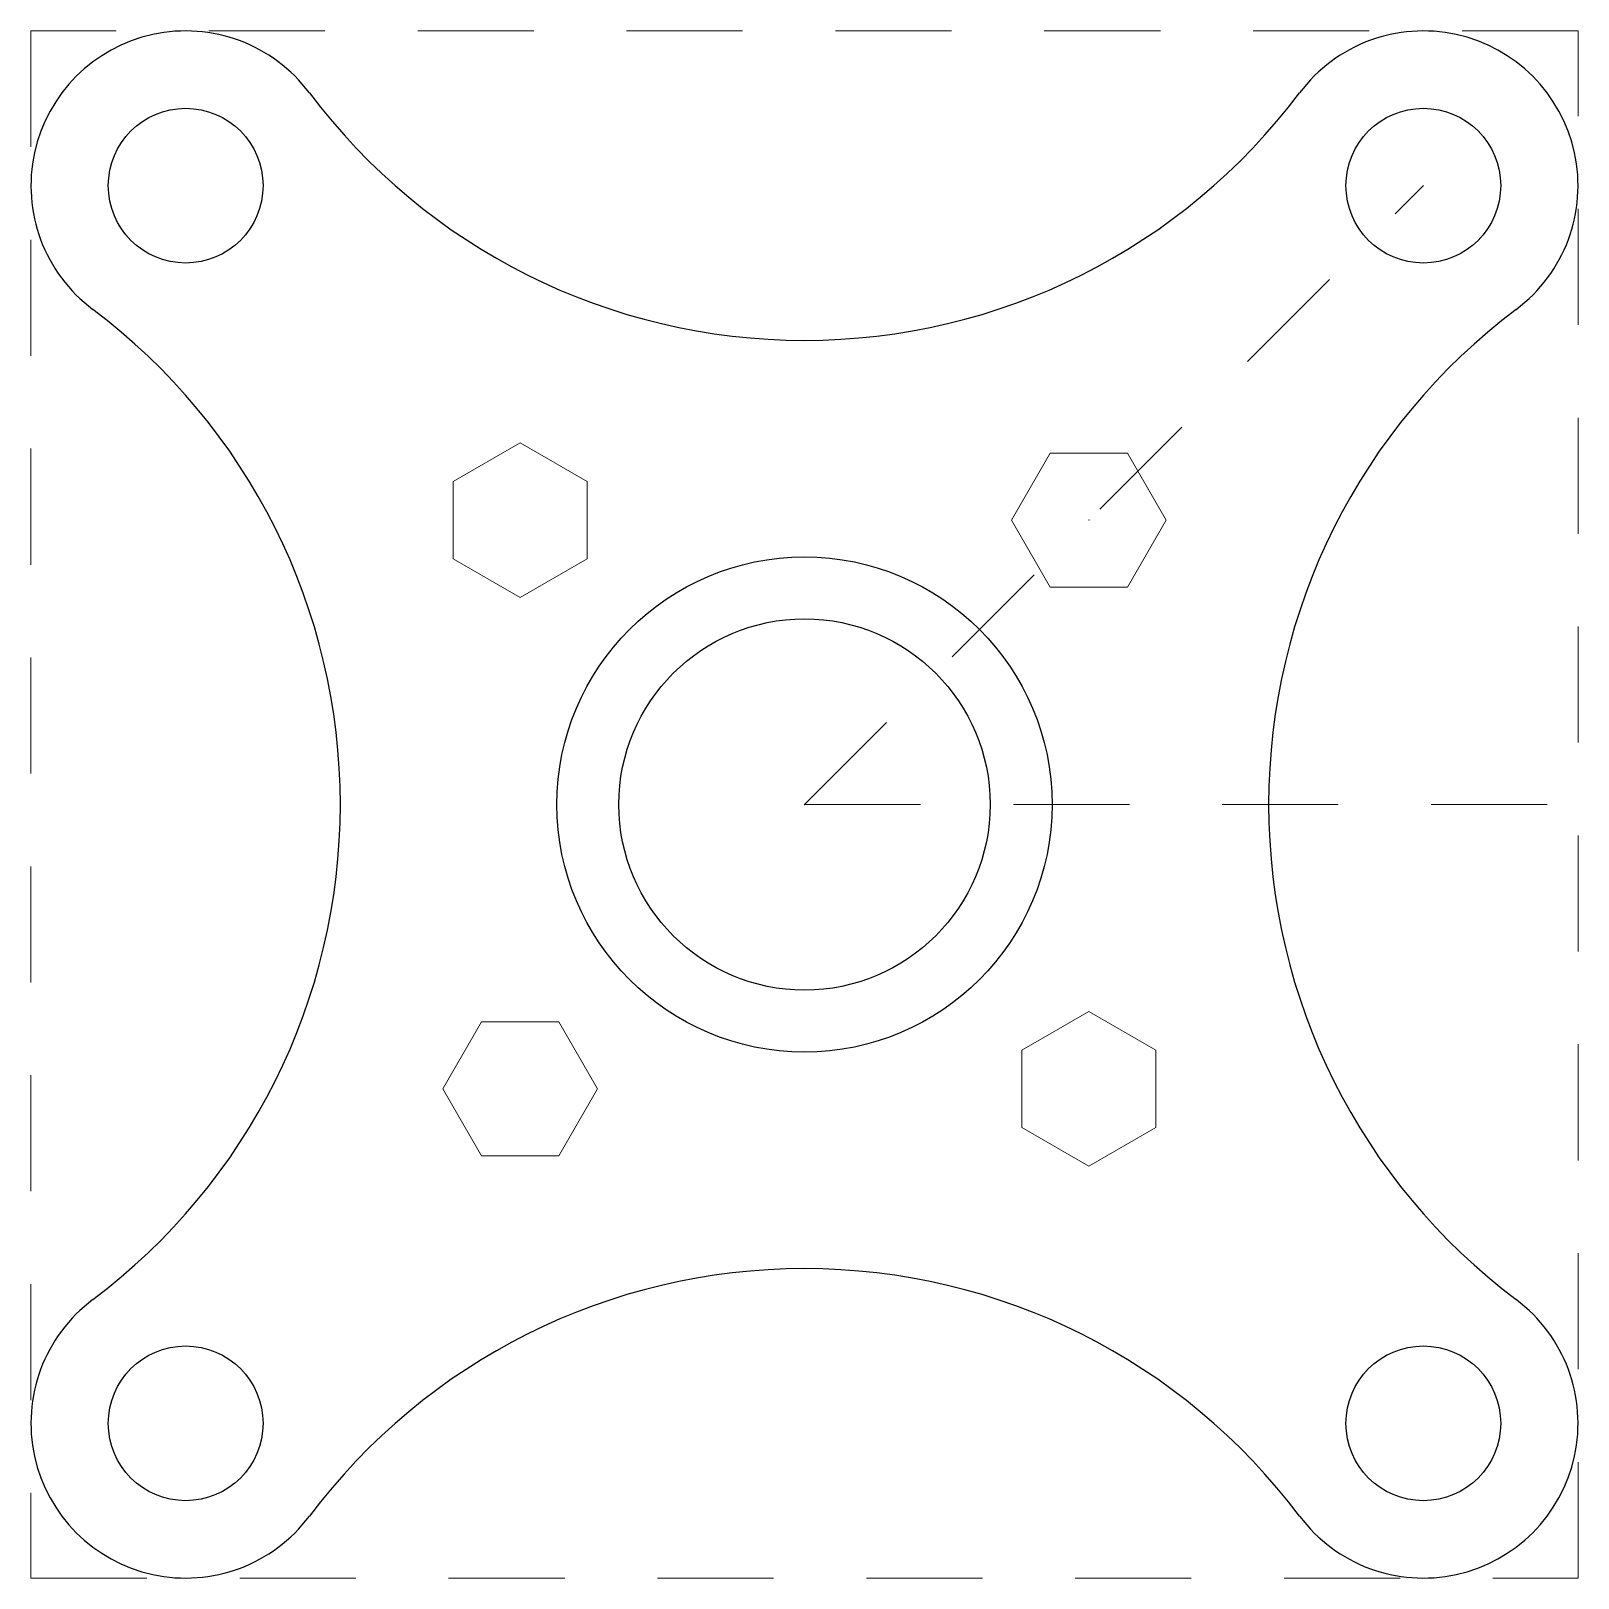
# Model space of a CAD drawing. Header units: millimetres. Extents: x 50 to 60, y 50 to 60.
import ezdxf

# ---------------------------------------------------------------- set-up
doc = ezdxf.new("R2010")
doc.units = ezdxf.units.MM
doc.linetypes.add('JIS_02_0.7', pattern=[1.35, 0.75, -0.6])
doc.layers.add('line', color=9, linetype='JIS_02_0.7', lineweight=5)

msp = doc.modelspace()

# ---------------------------------------------------------------- linework, layer by layer
for centre, radius in [((51, 59), 0.5), ((59, 59), 0.5), ((55, 55), 1.6), ((55, 55), 1.2), ((51, 51), 0.5), ((59, 51), 0.5)]:
    msp.add_circle(centre, radius)
for centre, radius, start, end in [((51, 59), 1, 36.8699, 233.1301), ((59, 59), 1, 306.8699, 143.1301), ((55, 62), 4, 216.8699, 323.1301), ((48, 55), 4, 306.8699, 53.1301), ((62, 55), 4, 126.8699, 233.1301), ((55, 48), 4, 36.8699, 143.1301), ((51, 51), 1, 126.8699, 323.1301), ((59, 51), 1, 216.8699, 53.1301)]:
    msp.add_arc(centre, radius, start, end)
at = {"layer": 'line'}
for q in [(59, 59), (60, 55)]:
    msp.add_line((55, 55), q, dxfattribs=at)
for points in [[(50, 50), (60, 50), (60, 60), (50, 60)], [(52.729, 56.588), (53.162, 56.338), (53.595, 56.588), (53.595, 57.088), (53.162, 57.338), (52.729, 57.088)], [(56.588, 57.271), (56.338, 56.838), (56.588, 56.405), (57.088, 56.405), (57.338, 56.838), (57.088, 57.271)], [(56.405, 53.412), (56.838, 53.662), (57.271, 53.412), (57.271, 52.912), (56.838, 52.662), (56.405, 52.912)], [(53.412, 53.595), (53.662, 53.162), (53.412, 52.729), (52.912, 52.729), (52.662, 53.162), (52.912, 53.595)]]:
    msp.add_lwpolyline(points, close=True, dxfattribs=at)
for p in [(56.838, 56.838), (55, 55)]:
    msp.add_point(p, dxfattribs=at)

doc.saveas('drawing.dxf')
